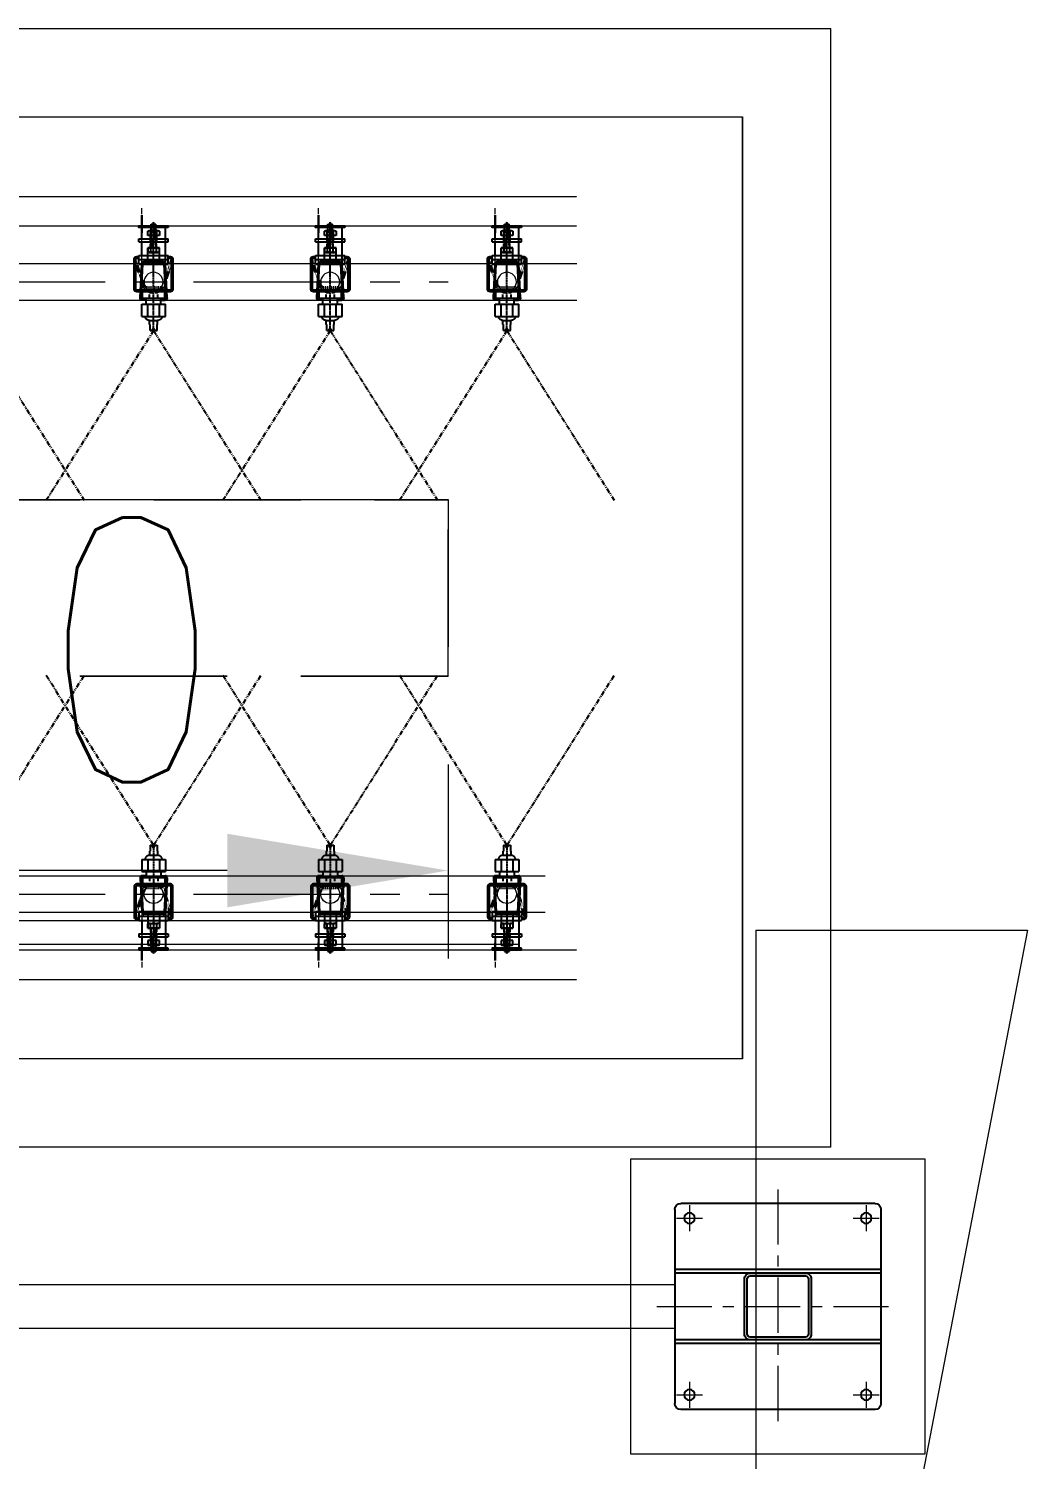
# Model space of a CAD drawing. Header units: inches. Extents: x 702888 to 852715, y 9845 to 271320.
# Drawn here: x 742117 to 743812, y 85464 to 87895 of the extents above; entities that cross this region are included whole.
import ezdxf

# ---------------------------------------------------------------- set-up
doc = ezdxf.new("R2010")
doc.units = ezdxf.units.IN
doc.header["$MEASUREMENT"] = 0
doc.header["$PDMODE"] = 34
for name, pattern in [('CENTER', [2, 1.25, -0.25, 0.25, -0.25]), ('CENTER2', [1.125, 0.75, -0.125, 0.125, -0.125]), ('CENTERX2', [4, 2.5, -0.5, 0.5, -0.5]), ('DASHED2', [0.375, 0.25, -0.125]), ('DASHEDX2', [1.5, 1, -0.5]), ('HIDDEN', [9.525, 6.35, -3.175]), ('HIDDEN2', [0.1875, 0.125, -0.0625]), ('PHANTOM2', [31.75, 15.875, -3.175, 3.175, -3.175, 3.175, -3.175])]:
    doc.linetypes.add(name, pattern=pattern)
doc.layers.get('0').update_dxf_attribs({"lineweight": 5})
doc.layers.get('Defpoints').update_dxf_attribs({"lineweight": 5})
doc.layers.add('chain', color=2, linetype='Continuous', lineweight=5)
doc.layers.add('cl', color=6, linetype='CENTER', lineweight=5)
for name, color, linetype in [('Nozzle', 7, 'Continuous'), ('p5', 2, 'Continuous'), ('Riser Support', 7, 'Continuous')]:
    doc.layers.add(name, color=color, linetype=linetype)
doc.styles.add('s', font='simplex.shx', dxfattribs={"width": 0.8})
doc.dimstyles.new('mahesh', dxfattribs={"dimscale": 150, "dimtxt": 3, "dimasz": 2.5, "dimexe": 1, "dimexo": 1, "dimgap": 1, "dimtad": 1, "dimdec": 1, "dimzin": 12, "dimtxsty": 's', "dimcen": 2.5, "dimclrd": 1, "dimclre": 1, "dimclrt": 1, "dimadec": 0, "dimazin": 3, "dimtfac": 1, "dimtdec": 1, "dimtmove": 0, "dimatfit": 3, "dimfxl": 1.25, "dimlwd": 13, "dimlwe": 13, "dimarcsym": 0})

# ---------------------------------------------------------------- blocks, each defined once
blk = doc.blocks.new('A$C67DF10EB')
blk.add_lwpolyline([(-44.2, -101), (-44.2, 399), (455.8, 399), (455.8, -101)], close=True)
at = {"layer": 'cl', "color": 1, "linetype": 'CENTER', "ltscale": 75}
for p, q in [((205.8, -50), (205.8, 347.9)), ((0, 149), (411.7, 149))]:
    blk.add_line(p, q, dxfattribs=at)
at = {"layer": 'cl', "color": 1, "linetype": 'CENTER', "ltscale": 100}
for p, q in [((55.8, 276.8), (55.8, 321.1)), ((355.8, 276.8), (355.8, 321.1)), ((33.7, 299), (78, 299)), ((333.7, 299), (378, 299)), ((55.8, -23.2), (55.8, 21.1)), ((355.8, -23.2), (355.8, 21.1)), ((33.7, -1), (78, -1)), ((333.7, -1), (378, -1))]:
    blk.add_line(p, q, dxfattribs=at)
at = {"layer": 'p5', "linetype": 'Continuous'}
for p, q in [((370.8, 324), (40.8, 324)), ((30.8, -16), (30.8, 314)), ((380.8, -16), (380.8, 314)), ((380.8, 211.7), (30.8, 211.7)), ((380.8, 205.7), (30.8, 205.7)), ((380.8, 92.2), (30.8, 92.2)), ((380.8, 86.2), (30.8, 86.2)), ((370.8, -26), (40.8, -26))]:
    blk.add_line(p, q, dxfattribs=at)
for points in [[(262.6, 102.2), (262.6, 195.7, 0.414214), (252.6, 205.7), (159.1, 205.7, 0.414214), (149.1, 195.7), (149.1, 102.2, 0.414214), (159.1, 92.2), (252.6, 92.2, 0.414214)], [(257.8, 102), (257.8, 195.9, 0.414214), (252.8, 200.9), (158.9, 200.9, 0.414214), (153.9, 195.9), (153.9, 102, 0.414214), (158.9, 97), (252.8, 97, 0.414214)]]:
    blk.add_lwpolyline(points, format="xyb", close=True, dxfattribs=at)
for centre in [(55.8, 299), (355.8, 299), (55.8, -1), (355.8, -1)]:
    blk.add_circle(centre, 9, dxfattribs=at)
for centre, start, end in [((40.8, 314), 90, 180), ((370.8, 314), 0, 90), ((40.8, -16), 180, 270), ((370.8, -16), 270, 0)]:
    blk.add_arc(centre, 10, start, end, dxfattribs=at)
blk = doc.blocks.new('65u6u76i')
at = {"color": 1}
for p, q in [((748396.7, 88210), (745996.8, 87749)), ((748396.7, 87749), (748396.7, 88210)), ((748396.7, 87749), (745996.8, 87749))]:
    blk.add_line(p, q, dxfattribs=at)
blk = doc.blocks.new('*D625')
at = {"layer": 'chain', "color": 1, "linetype": 'DASHEDX2', "lineweight": 13, "transparency": 16777216}
for p, q in [((-5068, -7587.6), (-5068, -7917.7)), ((-3068, -7587.6), (-3068, -7917.7)), ((-3443, -7767.7), (-4693, -7767.7))]:
    blk.add_line(p, q, dxfattribs=at)
at = {"layer": 'chain', "color": 1, "linetype": 'DASHEDX2', "transparency": 16777216}
for points in [[(-4693, -7705.2), (-4693, -7830.2), (-5068, -7767.7)], [(-3443, -7705.2), (-3443, -7830.2), (-3068, -7767.7)]]:
    blk.add_solid(points, dxfattribs=at)
at = {"layer": 'Defpoints', "color": 0, "linetype": 'DASHEDX2', "transparency": 16777216}
for p in [(-5068, -7437.6), (-3068, -7437.6), (-5068, -7767.7)]:
    blk.add_point(p, dxfattribs=at)
at = {"layer": 'chain', "color": 1, "linetype": 'DASHEDX2', "transparency": 16777216, "insert": (-4068, -7392.7), "char_height": 450, "attachment_point": 5, "style": 's'}
blk.add_mtext('2000', dxfattribs=at)
blk = doc.blocks.new('A$C4D81176E')
at = {"layer": 'Nozzle', "color": 2, "linetype": 'PHANTOM2', "ltscale": 0.5}
for q in [(361.3, 4.7), (361.3, -359.7)]:
    blk.add_line((73, -177.5), q, dxfattribs=at)
at = {"layer": 'Nozzle', "color": 2}
for p, q in [((-43.9, -160.2), (-44, -160.6)), ((-44, -160.6), (-44, -161)), ((-44, -194), (-44, -161)), ((-43.8, -159.8), (-43.9, -160.2)), ((-43.6, -159.4), (-43.8, -159.8)), ((-43.4, -159), (-43.6, -159.4)), ((-43.1, -158.7), (-43.4, -159)), ((-42.8, -158.4), (-43.1, -158.7)), ((-42.5, -158.1), (-42.8, -158.4)), ((-42.1, -157.9), (-42.5, -158.1)), ((-41.8, -157.7), (-42.1, -157.9)), ((-41.9, -160.5), (-42, -160.7)), ((-42, -160.7), (-42, -161)), ((-42, -194), (-42, -161)), ((-41.8, -160.3), (-41.9, -160.5)), ((-41.3, -157.6), (-41.8, -157.7)), ((-41.6, -160), (-41.8, -160.3)), ((-41.5, -159.9), (-41.6, -160)), ((-41.2, -159.7), (-41.5, -159.9)), ((-40.9, -157.5), (-41.3, -157.6)), ((-41, -159.6), (-41.2, -159.7)), ((-40.8, -159.5), (-41, -159.6)), ((-40.5, -157.5), (-40.9, -157.5)), ((-40.5, -159.5), (-40.8, -159.5)), ((17.7, -154.5), (-40.5, -157.5)), ((17.7, -156.5), (-40.5, -159.5)), ((-26.3, -156.8), (-26.3, -158.8)), ((4.2, -158.5), (4.2, -196.5)), ((16.7, -158.5), (4.2, -158.5)), ((16.9, -158.5), (16.7, -158.5)), ((17.2, -158.6), (16.9, -158.5)), ((17.4, -158.7), (17.2, -158.6)), ((17.6, -158.8), (17.4, -158.7)), ((17.8, -159), (17.6, -158.8)), ((18.1, -154.5), (17.7, -154.5)), ((17.9, -156.5), (17.7, -156.5)), ((18, -159.2), (17.8, -159)), ((18.2, -156.6), (17.9, -156.5)), ((18.1, -159.5), (18, -159.2)), ((18.5, -154.6), (18.1, -154.5)), ((18.2, -159.7), (18.1, -159.5)), ((18.4, -156.7), (18.2, -156.6)), ((18.2, -160), (18.2, -159.7)), ((18.2, -160), (18.2, -195)), ((28.2, -165), (18.2, -165)), ((18.6, -156.9), (18.4, -156.7)), ((18.9, -154.7), (18.5, -154.6)), ((18.8, -157), (18.6, -156.9)), ((18.9, -157.3), (18.8, -157)), ((19.3, -154.9), (18.9, -154.7)), ((19.1, -157.5), (18.9, -157.3)), ((19.2, -157.7), (19.1, -157.5)), ((19.2, -158), (19.2, -157.7)), ((19.2, -165), (19.2, -158)), ((19.7, -155.1), (19.3, -154.9)), ((20, -155.4), (19.7, -155.1)), ((20.3, -155.7), (20, -155.4)), ((20.5, -156), (20.3, -155.7)), ((20.8, -156.4), (20.5, -156)), ((20.9, -156.8), (20.8, -156.4)), ((21.1, -157.2), (20.9, -156.8)), ((21.2, -157.6), (21.1, -157.2)), ((21.2, -158), (21.2, -157.6)), ((21.2, -165), (21.2, -158)), ((49, -157.5), (28.2, -157.5)), ((28.2, -157.5), (28.2, -197.5)), ((49, -167.5), (28.2, -167.5)), ((49, -157.5), (49, -197.5)), ((49.6, -162.9), (49, -162.7)), ((50.3, -163), (49.6, -162.9)), ((50.9, -163.3), (50.3, -163)), ((51.5, -163.6), (50.9, -163.3)), ((52.1, -164), (51.5, -163.6)), ((52.6, -164.3), (52.1, -164)), ((53.2, -164.8), (52.6, -164.3)), ((53.7, -165.2), (53.2, -164.8)), ((54.1, -165.8), (53.7, -165.2)), ((54.5, -166.3), (54.1, -165.8)), ((54.9, -166.9), (54.5, -166.3)), ((55.2, -167.5), (54.9, -166.9)), ((55.5, -168.1), (55.2, -167.5)), ((55.6, -168.7), (55.5, -168.1)), ((55.8, -169.4), (55.6, -168.7)), ((56, -170.1), (55.8, -169.4)), ((56, -170.8), (56, -170.1)), ((-44, -194), (-44, -194.4)), ((-42, -194), (-42, -194.3)), ((-42, -194.3), (-41.9, -194.5)), ((28.2, -190), (18.2, -190)), ((19.2, -190), (19.2, -197)), ((21.2, -190), (21.2, -197)), ((49, -187.5), (28.2, -187.5)), ((49, -192.3), (49.6, -192.2)), ((49.6, -192.2), (50.3, -192)), ((50.3, -192), (50.9, -191.7)), ((50.9, -191.7), (51.5, -191.4)), ((51.5, -191.4), (52.1, -191.1)), ((52.1, -191.1), (52.6, -190.7)), ((52.6, -190.7), (53.2, -190.3)), ((53.2, -190.3), (53.7, -189.8)), ((53.7, -189.8), (54.1, -189.3)), ((54.1, -189.3), (54.5, -188.7)), ((54.5, -188.7), (54.9, -188.2)), ((54.9, -188.2), (55.2, -187.6)), ((55.2, -187.6), (55.4, -187)), ((55.4, -187), (55.6, -186.3)), ((55.6, -186.3), (55.8, -185.7)), ((55.8, -185.7), (55.9, -185)), ((55.9, -185), (56, -184.3)), ((56, -170.8), (56, -184.3)), ((63, -170.8), (56, -170.8)), ((63, -184.4), (56, -184.3)), ((63, -170.8), (63, -171.7)), ((73, -171.7), (63, -171.7)), ((73, -183.5), (63, -183.4)), ((63, -183.4), (63, -184.4)), ((68.7, -177.5), (73, -174.8)), ((68.7, -177.5), (73, -180.3)), ((73, -171.7), (73, -174.8)), ((73, -180.3), (73, -183.5)), ((-44, -194.4), (-43.9, -194.9)), ((-43.9, -194.9), (-43.8, -195.3)), ((-43.8, -195.3), (-43.6, -195.7)), ((-43.6, -195.7), (-43.4, -196)), ((-43.4, -196), (-43.1, -196.3)), ((-43.1, -196.3), (-42.8, -196.6)), ((-42.8, -196.6), (-42.5, -196.9)), ((-42.5, -196.9), (-42.1, -197.1)), ((-42.1, -197.1), (-41.8, -197.3)), ((-41.9, -194.5), (-41.8, -194.8)), ((-41.8, -194.8), (-41.6, -195)), ((-41.8, -197.3), (-41.3, -197.4)), ((-41.6, -195), (-41.5, -195.2)), ((-41.5, -195.2), (-41.2, -195.3)), ((-41.3, -197.4), (-40.9, -197.5)), ((-41.2, -195.3), (-41, -195.5)), ((-41, -195.5), (-40.8, -195.5)), ((-40.9, -197.5), (-40.5, -197.5)), ((-40.8, -195.5), (-40.5, -195.5)), ((17.7, -198.5), (-40.5, -195.5)), ((17.7, -200.5), (-40.5, -197.5)), ((-26.3, -196.2), (-26.3, -198.3)), ((16.7, -196.5), (4.2, -196.5)), ((16.7, -196.5), (16.9, -196.5)), ((16.7, -196.5), (16.9, -196.5)), ((16.9, -196.5), (17.2, -196.4)), ((16.9, -196.5), (17.2, -196.4)), ((17.2, -196.4), (17.4, -196.3)), ((17.2, -196.4), (17.4, -196.3)), ((17.4, -196.3), (17.6, -196.2)), ((17.4, -196.3), (17.6, -196.2)), ((17.6, -196.2), (17.8, -196)), ((17.6, -196.2), (17.8, -196)), ((17.7, -198.5), (17.9, -198.5)), ((17.7, -200.5), (18.1, -200.5)), ((17.8, -196), (18, -195.8)), ((17.8, -196), (18, -195.8)), ((17.9, -198.5), (18.2, -198.5)), ((18, -195.8), (18.1, -195.5)), ((18, -195.8), (18.1, -195.5)), ((18.1, -195.5), (18.2, -195.3)), ((18.1, -195.5), (18.2, -195.3)), ((18.1, -200.5), (18.5, -200.4)), ((18.2, -195.3), (18.2, -195)), ((18.2, -195.3), (18.2, -195)), ((18.2, -198.5), (18.4, -198.3)), ((18.4, -198.3), (18.6, -198.2)), ((18.5, -200.4), (18.9, -200.3)), ((18.6, -198.2), (18.8, -198)), ((18.8, -198), (18.9, -197.8)), ((18.9, -197.8), (19.1, -197.5)), ((18.9, -200.3), (19.3, -200.1)), ((19.1, -197.5), (19.2, -197.3)), ((19.2, -197.3), (19.2, -197)), ((19.3, -200.1), (19.7, -199.9)), ((19.7, -199.9), (20, -199.6)), ((20, -199.6), (20.3, -199.3)), ((20.3, -199.3), (20.5, -199)), ((20.5, -199), (20.8, -198.7)), ((20.8, -198.7), (20.9, -198.3)), ((20.9, -198.3), (21.1, -197.9)), ((21.1, -197.9), (21.2, -197.4)), ((21.2, -197.4), (21.2, -197)), ((49, -197.5), (28.2, -197.5))]:
    blk.add_line(p, q, dxfattribs=at)
at = {"layer": 'Nozzle', "color": 1, "linetype": 'CENTER2', "ltscale": 0.25}
blk.add_line((73, -177.5), (-46.9, -177.5), dxfattribs=at)
at = {"layer": 'Nozzle', "color": 8, "linetype": 'HIDDEN'}
for p, q in [((8.2, -170.5), (8.2, -184.5)), ((18.2, -170.5), (8.2, -170.5)), ((18.2, -184.5), (8.2, -184.5))]:
    blk.add_line(p, q, dxfattribs=at)
blk = doc.blocks.new('*U297')
at = {"layer": 'chain', "color": 7, "linetype": 'Continuous'}
blk.add_line((-20, -152.9, 0), (-20, -215, 0), dxfattribs=at)
at = {"layer": 'chain', "color": 5, "linetype": 'DASHEDX2'}
blk.add_line((-20, -238.1, 0), (-20, -248.1, 0), dxfattribs=at)
at = {"layer": 'chain', "color": 7, "linetype": 'Continuous'}
blk.add_circle((0, -123, 0), 16.1, dxfattribs=at)
at = {"layer": 'Riser Support', "color": 1, "linetype": 'CENTER2'}
blk.add_line((0, -139.1, 0), (0, -224.7, 0), dxfattribs=at)
at = {"layer": 'Riser Support', "color": 11}
for p, q in [((-25, -152.9, 0), (-25, -167.9, 0)), ((-25, -152.9, 0), (25, -152.9, 0)), ((-25, -160.9, 0), (25, -160.9, 0)), ((-25, -167.9, 0), (25, -167.9, 0)), ((-20, -167.9, 0), (-20, -190.9, 0)), ((-10, -152.9, 0), (-10, -180.9, 0)), ((10, -152.9, 0), (10, -180.9, 0)), ((20, -167.9, 0), (20, -190.9, 0)), ((25, -152.9, 0), (25, -167.9, 0)), ((-25, -190.9, 0), (-25, -195.9, 0)), ((-25, -190.9, 0), (25, -190.9, 0)), ((-10, -180.9, 0), (-10, -173.7, 0)), ((-10, -180.9, 0), (10, -180.9, 0)), ((10, -180.9, 0), (-10, -180.9, 0)), ((-7.5, -172.9, 0), (7.5, -172.9, 0)), ((-5, -180.9, 0), (-5, -173.7, 0)), ((-5, -189, 0), (-5, -209.2, 0)), ((-4, -195.9, 0), (-4, -180.9, 0)), ((-4, -185.9, 0), (-4, -220.9, 0)), ((4, -195.9, 0), (4, -180.9, 0)), ((4, -185.9, 0), (4, -220.9, 0)), ((5, -173.7, 0), (5, -180.9, 0)), ((5, -209.2, 0), (5, -189, 0)), ((10, -173.7, 0), (10, -180.9, 0)), ((25, -190.9, 0), (25, -195.9, 0)), ((-25, -195.9, 0), (25, -195.9, 0)), ((-10, -201.9, 0), (-10, -209.2, 0)), ((10, -201.9, 0), (-10, -201.9, 0)), ((-7.5, -209.9, 0), (7.5, -209.9, 0)), ((10, -209.2, 0), (10, -201.9, 0)), ((-4, -220.9, 0), (4, -220.9, 0))]:
    blk.add_line(p, q, dxfattribs=at)
at = {"layer": 'Riser Support'}
for p, q in [((20, -152.9, 0), (20, -215, 0)), ((-20, -195.9, 0), (-20, -235.9, 0)), ((-20, -195.9, 0), (20, -195.9, 0)), ((-20, -235.9, 0), (-20, -205.9, 0)), ((-4, -211.9, 0), (-4, -205.9, 0)), ((4, -211.9, 0), (4, -205.9, 0))]:
    blk.add_line(p, q, dxfattribs=at)
at = {"layer": 'Riser Support', "color": 11, "linetype": 'HIDDEN'}
for p, q in [((-5, -180.9, 0), (-5, -195.9, 0)), ((5, -180.9, 0), (5, -195.9, 0))]:
    blk.add_line(p, q, dxfattribs=at)
at = {"layer": 'Riser Support', "color": 1, "linetype": 'CENTER2', "ltscale": 200}
blk.add_line((0, -223.9, 0), (0, -193.9, 0), dxfattribs=at)
at = {"layer": 'Riser Support', "elevation": 0}
for points in [[(25, -165.9), (28.5, -165.9, 0.414214), (33, -161.4), (33, -110.4, 0.414214), (28.5, -105.9), (-28.5, -105.9, 0.414214), (-33, -110.4), (-33, -161.4, 0.414214), (-28.5, -165.9), (-25, -165.9)], [(25, -162.9), (28.5, -162.9, 0.414214), (30, -161.4), (30, -110.4, 0.414214), (28.5, -108.9), (-28.5, -108.9, 0.414214), (-30, -110.4), (-30, -161.4, 0.414214), (-28.5, -162.9), (-25, -162.9)]]:
    blk.add_lwpolyline(points, format="xyb", dxfattribs=at)
at = {"layer": 'Riser Support', "linetype": 'HIDDEN2', "ltscale": 0.75, "elevation": 0}
for points in [[(25, -165.9), (28.5, -165.9, 0.414214), (33, -161.4), (18, -115.4, 0.414214), (13.5, -110.9), (-13.5, -110.9, 0.414214), (-18, -115.4), (-33, -161.4, 0.414214), (-28.5, -165.9), (-25, -165.9)], [(25, -162.9), (28.5, -162.9, 0.414214), (30, -161.4), (15, -115.4, 0.414214), (13.5, -113.9), (-13.5, -113.9, 0.414214), (-15, -115.4), (-30, -161.4, 0.414214), (-28.5, -162.9), (-25, -162.9)]]:
    blk.add_lwpolyline(points, format="xyb", dxfattribs=at)
at = {"layer": 'Riser Support', "elevation": 0}
blk.add_lwpolyline([(25, -215), (-25, -215), (-25, -218), (25, -218), (25, -215)], dxfattribs=at)
at = {"layer": 'Riser Support', "color": 11}
for centre, radius, start, end in [((-7.5, -177.4, 0), 4.44, 55.6903, 124.3097), ((0, -189.5, 0), 16.6, 72.4519, 107.5481), ((7.5, -177.4, 0), 4.44, 55.6903, 124.3097), ((-7.5, -205.5, 0), 4.44, 235.6903, 304.3097), ((0, -193.4, 0), 16.6, 252.4519, 287.5481), ((7.5, -205.5, 0), 4.44, 235.6903, 304.3097)]:
    blk.add_arc(centre, radius, start, end, dxfattribs=at)
at = {"color": 0, "linetype": 'ByBlock', "lineweight": -2, "extrusion": (0, 0, -1), "xscale": -1, "zscale": -1, "rotation": 270}
blk.add_blockref('A$C4D81176E', (177.5, -113.2, 0), dxfattribs=at)
blk = doc.blocks.new('*U315')
at = {"layer": 'chain', "color": 0, "linetype": 'ByBlock', "lineweight": -2, "transparency": 16777216}
for p in [(12900, 0), (13200, 0), (13500, 0), (13800, 0)]:
    blk.add_blockref('*U297', p, dxfattribs=at)
blk = doc.blocks.new('*U295')
at = {"layer": 'chain', "color": 7, "linetype": 'Continuous'}
blk.add_line((-20, -152.9, 0), (-20, -215, 0), dxfattribs=at)
at = {"layer": 'chain', "color": 5, "linetype": 'DASHEDX2'}
blk.add_line((-20, -238.1, 0), (-20, -248.1, 0), dxfattribs=at)
at = {"layer": 'chain', "color": 7, "linetype": 'Continuous'}
blk.add_circle((0, -123, 0), 16.1, dxfattribs=at)
at = {"layer": 'Riser Support', "color": 1, "linetype": 'CENTER2'}
blk.add_line((0, -139.1, 0), (0, -224.7, 0), dxfattribs=at)
at = {"layer": 'Riser Support', "color": 11}
for p, q in [((-25, -152.9, 0), (-25, -167.9, 0)), ((-25, -152.9, 0), (25, -152.9, 0)), ((-25, -160.9, 0), (25, -160.9, 0)), ((-25, -167.9, 0), (25, -167.9, 0)), ((-20, -167.9, 0), (-20, -190.9, 0)), ((-10, -152.9, 0), (-10, -180.9, 0)), ((10, -152.9, 0), (10, -180.9, 0)), ((20, -167.9, 0), (20, -190.9, 0)), ((25, -152.9, 0), (25, -167.9, 0)), ((-25, -190.9, 0), (-25, -195.9, 0)), ((-25, -190.9, 0), (25, -190.9, 0)), ((-10, -180.9, 0), (-10, -173.7, 0)), ((-10, -180.9, 0), (10, -180.9, 0)), ((10, -180.9, 0), (-10, -180.9, 0)), ((-7.5, -172.9, 0), (7.5, -172.9, 0)), ((-5, -180.9, 0), (-5, -173.7, 0)), ((-5, -189, 0), (-5, -209.2, 0)), ((-4, -195.9, 0), (-4, -180.9, 0)), ((-4, -185.9, 0), (-4, -220.9, 0)), ((4, -195.9, 0), (4, -180.9, 0)), ((4, -185.9, 0), (4, -220.9, 0)), ((5, -173.7, 0), (5, -180.9, 0)), ((5, -209.2, 0), (5, -189, 0)), ((10, -173.7, 0), (10, -180.9, 0)), ((25, -190.9, 0), (25, -195.9, 0)), ((-25, -195.9, 0), (25, -195.9, 0)), ((-10, -201.9, 0), (-10, -209.2, 0)), ((10, -201.9, 0), (-10, -201.9, 0)), ((-7.5, -209.9, 0), (7.5, -209.9, 0)), ((10, -209.2, 0), (10, -201.9, 0)), ((-4, -220.9, 0), (4, -220.9, 0))]:
    blk.add_line(p, q, dxfattribs=at)
at = {"layer": 'Riser Support'}
for p, q in [((20, -152.9, 0), (20, -215, 0)), ((-20, -195.9, 0), (-20, -235.9, 0)), ((-20, -195.9, 0), (20, -195.9, 0)), ((-20, -235.9, 0), (-20, -205.9, 0)), ((-4, -211.9, 0), (-4, -205.9, 0)), ((4, -211.9, 0), (4, -205.9, 0))]:
    blk.add_line(p, q, dxfattribs=at)
at = {"layer": 'Riser Support', "color": 11, "linetype": 'HIDDEN'}
for p, q in [((-5, -180.9, 0), (-5, -195.9, 0)), ((5, -180.9, 0), (5, -195.9, 0))]:
    blk.add_line(p, q, dxfattribs=at)
at = {"layer": 'Riser Support', "color": 1, "linetype": 'CENTER2', "ltscale": 200}
blk.add_line((0, -223.9, 0), (0, -193.9, 0), dxfattribs=at)
at = {"layer": 'Riser Support', "elevation": 0}
for points in [[(25, -165.9), (28.5, -165.9, 0.414214), (33, -161.4), (33, -110.4, 0.414214), (28.5, -105.9), (-28.5, -105.9, 0.414214), (-33, -110.4), (-33, -161.4, 0.414214), (-28.5, -165.9), (-25, -165.9)], [(25, -162.9), (28.5, -162.9, 0.414214), (30, -161.4), (30, -110.4, 0.414214), (28.5, -108.9), (-28.5, -108.9, 0.414214), (-30, -110.4), (-30, -161.4, 0.414214), (-28.5, -162.9), (-25, -162.9)]]:
    blk.add_lwpolyline(points, format="xyb", dxfattribs=at)
at = {"layer": 'Riser Support', "linetype": 'HIDDEN2', "ltscale": 0.75, "elevation": 0}
for points in [[(25, -165.9), (28.5, -165.9, 0.414214), (33, -161.4), (18, -115.4, 0.414214), (13.5, -110.9), (-13.5, -110.9, 0.414214), (-18, -115.4), (-33, -161.4, 0.414214), (-28.5, -165.9), (-25, -165.9)], [(25, -162.9), (28.5, -162.9, 0.414214), (30, -161.4), (15, -115.4, 0.414214), (13.5, -113.9), (-13.5, -113.9, 0.414214), (-15, -115.4), (-30, -161.4, 0.414214), (-28.5, -162.9), (-25, -162.9)]]:
    blk.add_lwpolyline(points, format="xyb", dxfattribs=at)
at = {"layer": 'Riser Support', "elevation": 0}
blk.add_lwpolyline([(25, -215), (-25, -215), (-25, -218), (25, -218), (25, -215)], dxfattribs=at)
at = {"layer": 'Riser Support', "color": 11}
for centre, radius, start, end in [((-7.5, -177.4, 0), 4.44, 55.6903, 124.3097), ((0, -189.5, 0), 16.6, 72.4519, 107.5481), ((7.5, -177.4, 0), 4.44, 55.6903, 124.3097), ((-7.5, -205.5, 0), 4.44, 235.6903, 304.3097), ((0, -193.4, 0), 16.6, 252.4519, 287.5481), ((7.5, -205.5, 0), 4.44, 235.6903, 304.3097)]:
    blk.add_arc(centre, radius, start, end, dxfattribs=at)
at = {"color": 0, "linetype": 'ByBlock', "lineweight": -2, "extrusion": (0, 0, -1), "xscale": -1, "zscale": -1, "rotation": 270}
blk.add_blockref('A$C4D81176E', (177.5, -113.2, 0), dxfattribs=at)
blk = doc.blocks.new('*U308')
at = {"layer": 'chain', "color": 0, "linetype": 'ByBlock', "lineweight": -2, "transparency": 16777216}
for p in [(13200, 0), (13500, 0), (13800, 0)]:
    blk.add_blockref('*U295', p, dxfattribs=at)
blk = doc.blocks.new('*U300')
at = {"layer": 'chain', "color": 7, "linetype": 'Continuous'}
blk.add_line((-20, -152.9, 0), (-20, -215, 0), dxfattribs=at)
at = {"layer": 'chain', "color": 5, "linetype": 'DASHEDX2'}
blk.add_line((-20, -238.1, 0), (-20, -248.1, 0), dxfattribs=at)
at = {"layer": 'chain', "color": 7, "linetype": 'Continuous'}
blk.add_circle((0, -123, 0), 16.1, dxfattribs=at)
at = {"layer": 'Riser Support', "color": 1, "linetype": 'CENTER2'}
blk.add_line((0, -139.1, 0), (0, -224.7, 0), dxfattribs=at)
at = {"layer": 'Riser Support', "color": 11}
for p, q in [((-25, -152.9, 0), (-25, -167.9, 0)), ((-25, -152.9, 0), (25, -152.9, 0)), ((-25, -160.9, 0), (25, -160.9, 0)), ((-25, -167.9, 0), (25, -167.9, 0)), ((-20, -167.9, 0), (-20, -190.9, 0)), ((-10, -152.9, 0), (-10, -180.9, 0)), ((10, -152.9, 0), (10, -180.9, 0)), ((20, -167.9, 0), (20, -190.9, 0)), ((25, -152.9, 0), (25, -167.9, 0)), ((-25, -190.9, 0), (-25, -195.9, 0)), ((-25, -190.9, 0), (25, -190.9, 0)), ((-10, -180.9, 0), (-10, -173.7, 0)), ((-10, -180.9, 0), (10, -180.9, 0)), ((10, -180.9, 0), (-10, -180.9, 0)), ((-7.5, -172.9, 0), (7.5, -172.9, 0)), ((-5, -180.9, 0), (-5, -173.7, 0)), ((-5, -189, 0), (-5, -209.2, 0)), ((-4, -195.9, 0), (-4, -180.9, 0)), ((-4, -185.9, 0), (-4, -220.9, 0)), ((4, -195.9, 0), (4, -180.9, 0)), ((4, -185.9, 0), (4, -220.9, 0)), ((5, -173.7, 0), (5, -180.9, 0)), ((5, -209.2, 0), (5, -189, 0)), ((10, -173.7, 0), (10, -180.9, 0)), ((25, -190.9, 0), (25, -195.9, 0)), ((-25, -195.9, 0), (25, -195.9, 0)), ((-10, -201.9, 0), (-10, -209.2, 0)), ((10, -201.9, 0), (-10, -201.9, 0)), ((-7.5, -209.9, 0), (7.5, -209.9, 0)), ((10, -209.2, 0), (10, -201.9, 0)), ((-4, -220.9, 0), (4, -220.9, 0))]:
    blk.add_line(p, q, dxfattribs=at)
at = {"layer": 'Riser Support'}
for p, q in [((20, -152.9, 0), (20, -215, 0)), ((-20, -195.9, 0), (-20, -235.9, 0)), ((-20, -195.9, 0), (20, -195.9, 0)), ((-20, -235.9, 0), (-20, -205.9, 0)), ((-4, -211.9, 0), (-4, -205.9, 0)), ((4, -211.9, 0), (4, -205.9, 0))]:
    blk.add_line(p, q, dxfattribs=at)
at = {"layer": 'Riser Support', "color": 11, "linetype": 'HIDDEN'}
for p, q in [((-5, -180.9, 0), (-5, -195.9, 0)), ((5, -180.9, 0), (5, -195.9, 0))]:
    blk.add_line(p, q, dxfattribs=at)
at = {"layer": 'Riser Support', "color": 1, "linetype": 'CENTER2', "ltscale": 200}
blk.add_line((0, -223.9, 0), (0, -193.9, 0), dxfattribs=at)
at = {"layer": 'Riser Support', "elevation": 0}
for points in [[(25, -165.9), (28.5, -165.9, 0.414214), (33, -161.4), (33, -110.4, 0.414214), (28.5, -105.9), (-28.5, -105.9, 0.414214), (-33, -110.4), (-33, -161.4, 0.414214), (-28.5, -165.9), (-25, -165.9)], [(25, -162.9), (28.5, -162.9, 0.414214), (30, -161.4), (30, -110.4, 0.414214), (28.5, -108.9), (-28.5, -108.9, 0.414214), (-30, -110.4), (-30, -161.4, 0.414214), (-28.5, -162.9), (-25, -162.9)]]:
    blk.add_lwpolyline(points, format="xyb", dxfattribs=at)
at = {"layer": 'Riser Support', "linetype": 'HIDDEN2', "ltscale": 0.75, "elevation": 0}
for points in [[(25, -165.9), (28.5, -165.9, 0.414214), (33, -161.4), (18, -115.4, 0.414214), (13.5, -110.9), (-13.5, -110.9, 0.414214), (-18, -115.4), (-33, -161.4, 0.414214), (-28.5, -165.9), (-25, -165.9)], [(25, -162.9), (28.5, -162.9, 0.414214), (30, -161.4), (15, -115.4, 0.414214), (13.5, -113.9), (-13.5, -113.9, 0.414214), (-15, -115.4), (-30, -161.4, 0.414214), (-28.5, -162.9), (-25, -162.9)]]:
    blk.add_lwpolyline(points, format="xyb", dxfattribs=at)
at = {"layer": 'Riser Support', "elevation": 0}
blk.add_lwpolyline([(25, -215), (-25, -215), (-25, -218), (25, -218), (25, -215)], dxfattribs=at)
at = {"layer": 'Riser Support', "color": 11}
for centre, radius, start, end in [((-7.5, -177.4, 0), 4.44, 55.6903, 124.3097), ((0, -189.5, 0), 16.6, 72.4519, 107.5481), ((7.5, -177.4, 0), 4.44, 55.6903, 124.3097), ((-7.5, -205.5, 0), 4.44, 235.6903, 304.3097), ((0, -193.4, 0), 16.6, 252.4519, 287.5481), ((7.5, -205.5, 0), 4.44, 235.6903, 304.3097)]:
    blk.add_arc(centre, radius, start, end, dxfattribs=at)
at = {"color": 0, "linetype": 'ByBlock', "lineweight": -2, "extrusion": (0, 0, -1), "xscale": -1, "zscale": -1, "rotation": 270}
blk.add_blockref('A$C4D81176E', (177.5, -113.2, 0), dxfattribs=at)
blk = doc.blocks.new('*U296')
at = {"layer": 'chain', "color": 0, "linetype": 'ByBlock', "lineweight": -2, "transparency": 16777216}
for p in [(12900, 0), (13200, 0), (13500, 0), (13800, 0)]:
    blk.add_blockref('*U300', p, dxfattribs=at)
blk = doc.blocks.new('*U299')
at = {"layer": 'chain', "color": 7, "linetype": 'Continuous'}
blk.add_line((-20, -152.9, 0), (-20, -215, 0), dxfattribs=at)
at = {"layer": 'chain', "color": 5, "linetype": 'DASHEDX2'}
blk.add_line((-20, -238.1, 0), (-20, -248.1, 0), dxfattribs=at)
at = {"layer": 'chain', "color": 7, "linetype": 'Continuous'}
blk.add_circle((0, -123, 0), 16.1, dxfattribs=at)
at = {"layer": 'Riser Support', "color": 1, "linetype": 'CENTER2'}
blk.add_line((0, -139.1, 0), (0, -224.7, 0), dxfattribs=at)
at = {"layer": 'Riser Support', "color": 11}
for p, q in [((-25, -152.9, 0), (-25, -167.9, 0)), ((-25, -152.9, 0), (25, -152.9, 0)), ((-25, -160.9, 0), (25, -160.9, 0)), ((-25, -167.9, 0), (25, -167.9, 0)), ((-20, -167.9, 0), (-20, -190.9, 0)), ((-10, -152.9, 0), (-10, -180.9, 0)), ((10, -152.9, 0), (10, -180.9, 0)), ((20, -167.9, 0), (20, -190.9, 0)), ((25, -152.9, 0), (25, -167.9, 0)), ((-25, -190.9, 0), (-25, -195.9, 0)), ((-25, -190.9, 0), (25, -190.9, 0)), ((-10, -180.9, 0), (-10, -173.7, 0)), ((-10, -180.9, 0), (10, -180.9, 0)), ((10, -180.9, 0), (-10, -180.9, 0)), ((-7.5, -172.9, 0), (7.5, -172.9, 0)), ((-5, -180.9, 0), (-5, -173.7, 0)), ((-5, -189, 0), (-5, -209.2, 0)), ((-4, -195.9, 0), (-4, -180.9, 0)), ((-4, -185.9, 0), (-4, -220.9, 0)), ((4, -195.9, 0), (4, -180.9, 0)), ((4, -185.9, 0), (4, -220.9, 0)), ((5, -173.7, 0), (5, -180.9, 0)), ((5, -209.2, 0), (5, -189, 0)), ((10, -173.7, 0), (10, -180.9, 0)), ((25, -190.9, 0), (25, -195.9, 0)), ((-25, -195.9, 0), (25, -195.9, 0)), ((-10, -201.9, 0), (-10, -209.2, 0)), ((10, -201.9, 0), (-10, -201.9, 0)), ((-7.5, -209.9, 0), (7.5, -209.9, 0)), ((10, -209.2, 0), (10, -201.9, 0)), ((-4, -220.9, 0), (4, -220.9, 0))]:
    blk.add_line(p, q, dxfattribs=at)
at = {"layer": 'Riser Support'}
for p, q in [((20, -152.9, 0), (20, -215, 0)), ((-20, -195.9, 0), (-20, -235.9, 0)), ((-20, -195.9, 0), (20, -195.9, 0)), ((-20, -235.9, 0), (-20, -205.9, 0)), ((-4, -211.9, 0), (-4, -205.9, 0)), ((4, -211.9, 0), (4, -205.9, 0))]:
    blk.add_line(p, q, dxfattribs=at)
at = {"layer": 'Riser Support', "color": 11, "linetype": 'HIDDEN'}
for p, q in [((-5, -180.9, 0), (-5, -195.9, 0)), ((5, -180.9, 0), (5, -195.9, 0))]:
    blk.add_line(p, q, dxfattribs=at)
at = {"layer": 'Riser Support', "color": 1, "linetype": 'CENTER2', "ltscale": 200}
blk.add_line((0, -223.9, 0), (0, -193.9, 0), dxfattribs=at)
at = {"layer": 'Riser Support', "elevation": 0}
for points in [[(25, -165.9), (28.5, -165.9, 0.414214), (33, -161.4), (33, -110.4, 0.414214), (28.5, -105.9), (-28.5, -105.9, 0.414214), (-33, -110.4), (-33, -161.4, 0.414214), (-28.5, -165.9), (-25, -165.9)], [(25, -162.9), (28.5, -162.9, 0.414214), (30, -161.4), (30, -110.4, 0.414214), (28.5, -108.9), (-28.5, -108.9, 0.414214), (-30, -110.4), (-30, -161.4, 0.414214), (-28.5, -162.9), (-25, -162.9)]]:
    blk.add_lwpolyline(points, format="xyb", dxfattribs=at)
at = {"layer": 'Riser Support', "linetype": 'HIDDEN2', "ltscale": 0.75, "elevation": 0}
for points in [[(25, -165.9), (28.5, -165.9, 0.414214), (33, -161.4), (18, -115.4, 0.414214), (13.5, -110.9), (-13.5, -110.9, 0.414214), (-18, -115.4), (-33, -161.4, 0.414214), (-28.5, -165.9), (-25, -165.9)], [(25, -162.9), (28.5, -162.9, 0.414214), (30, -161.4), (15, -115.4, 0.414214), (13.5, -113.9), (-13.5, -113.9, 0.414214), (-15, -115.4), (-30, -161.4, 0.414214), (-28.5, -162.9), (-25, -162.9)]]:
    blk.add_lwpolyline(points, format="xyb", dxfattribs=at)
at = {"layer": 'Riser Support', "elevation": 0}
blk.add_lwpolyline([(25, -215), (-25, -215), (-25, -218), (25, -218), (25, -215)], dxfattribs=at)
at = {"layer": 'Riser Support', "color": 11}
for centre, radius, start, end in [((-7.5, -177.4, 0), 4.44, 55.6903, 124.3097), ((0, -189.5, 0), 16.6, 72.4519, 107.5481), ((7.5, -177.4, 0), 4.44, 55.6903, 124.3097), ((-7.5, -205.5, 0), 4.44, 235.6903, 304.3097), ((0, -193.4, 0), 16.6, 252.4519, 287.5481), ((7.5, -205.5, 0), 4.44, 235.6903, 304.3097)]:
    blk.add_arc(centre, radius, start, end, dxfattribs=at)
at = {"color": 0, "linetype": 'ByBlock', "lineweight": -2, "extrusion": (0, 0, -1), "xscale": -1, "zscale": -1, "rotation": 270}
blk.add_blockref('A$C4D81176E', (177.5, -113.2, 0), dxfattribs=at)
blk = doc.blocks.new('*U317')
at = {"layer": 'chain', "color": 0, "linetype": 'ByBlock', "lineweight": -2, "transparency": 16777216}
for p in [(13200, 0), (13500, 0), (13800, 0)]:
    blk.add_blockref('*U299', p, dxfattribs=at)
blk = doc.blocks.new('A$C3bb54d8b')
for p, q in [((-19243, -6337.56), (-2418, -6337.56)), ((-2418, -8237.56), (-2418, -6337.56)), ((-19093, -6487.56), (-2568, -6487.56)), ((-2568, -8087.56), (-2568, -6487.56)), ((-2568, -6487.56), (-2568, -8087.56)), ((-2568, -8087.56), (-19093, -8087.56)), ((-2418, -8237.56), (-19243, -8237.56))]:
    blk.add_line(p, q)
at = {"color": 1, "linetype": 'CENTERX2', "ltscale": 100}
for p, q in [((-17900, -6767.56), (-3068.04, -6767.56)), ((-17900, -7807.56), (-3068.04, -7807.56))]:
    blk.add_line(p, q, dxfattribs=at)
at = {"color": 1, "linetype": 'DASHED2', "ltscale": 1000}
blk.add_lwpolyline([(-3068.04, -7437.56), (-17068.04, -7437.56), (-17068.04, -7137.56), (-3068.04, -7137.56)], close=True, dxfattribs=at)
at = {"layer": 'chain', "color": 5, "linetype": 'DASHEDX2'}
for p, q in [((-17286.99, -6622.56), (-2849.1, -6622.56)), ((-17286.99, -6672.56), (-2849.1, -6672.56)), ((-17286.99, -7902.56), (-2849.1, -7902.56)), ((-17286.99, -7952.56), (-2849.1, -7952.56))]:
    blk.add_line(p, q, dxfattribs=at)
at = {"layer": 'chain', "color": 3}
for p, q in [((-17754.61, -6736.56), (-2849.1, -6736.56)), ((-17754.61, -6798.56), (-2849.1, -6798.56)), ((-17754.61, -7776.56), (-2902.93, -7776.56)), ((-17754.61, -7838.56), (-2902.93, -7838.56))]:
    blk.add_line(p, q, dxfattribs=at)
at = {"layer": 'chain', "color": 7, "linetype": 'Continuous'}
for p, q in [((-17088.04, -7852.46), (-2948.04, -7852.46)), ((-17088.04, -7892.46), (-2948.04, -7892.46))]:
    blk.add_line(p, q, dxfattribs=at)
at = {"layer": 'chain', "color": 7, "linetype": 'Continuous', "xscale": -1, "rotation": 180}
for name, p in [('*U317', (-17068.04, -6890.61, 0)), ('*U296', (-16768.04, -6890.61, 0))]:
    blk.add_blockref(name, p, dxfattribs=at)
at = {"layer": 'chain', "color": 7, "linetype": 'Continuous'}
for name, p in [('*U308', (-17068.04, -7684.51, 0)), ('*U315', (-16768.04, -7684.51, 0))]:
    blk.add_blockref(name, p, dxfattribs=at)
at = {"layer": 'chain', "color": 5, "linetype": 'DASHEDX2'}
dim = blk.add_linear_dim(base=(-5068.04, -7767.69), p1=(-3068.04, -7437.56), p2=(-5068.04, -7437.56), dimstyle='mahesh', override={"dimfxl": 0.35}, dxfattribs=at)
dim.commit()
dim.dimension.update_dxf_attribs({"geometry": '*D625', "text_midpoint": (-4068.04, -7392.69)})

msp = doc.modelspace()

# ---------------------------------------------------------------- linework, layer by layer
at = {"color": 1, "linetype": 'DASHED2', "ltscale": 1000}
for p, q in [((728828.868, 87094.124), (742828.868, 87094.124)), ((742828.868, 87094.124), (728828.868, 87094.124)), ((742828.868, 86794.124), (742828.868, 87094.124)), ((742828.868, 86794.124), (728828.868, 86794.124))]:
    msp.add_line(p, q, dxfattribs=at)
at = {"color": 161}
for p, q in [((740682.798, 85761.624), (743213.818, 85761.624)), ((743213.818, 85761.624), (743213.818, 85686.624)), ((743213.818, 85686.624), (740682.798, 85686.624))]:
    msp.add_line(p, q, dxfattribs=at)

# ---------------------------------------------------------------- block references
msp.add_blockref('A$C3bb54d8b', (745896.712, 94232.263))
at = {"xscale": -1, "rotation": 270}
msp.add_blockref('65u6u76i', (655602.442, -662033.082), dxfattribs=at)
at = {"color": 1, "xscale": -1, "rotation": 180}
msp.add_blockref('A$C67DF10EB', (743182.981, 85873.093), dxfattribs=at)

doc.saveas('drawing.dxf')
